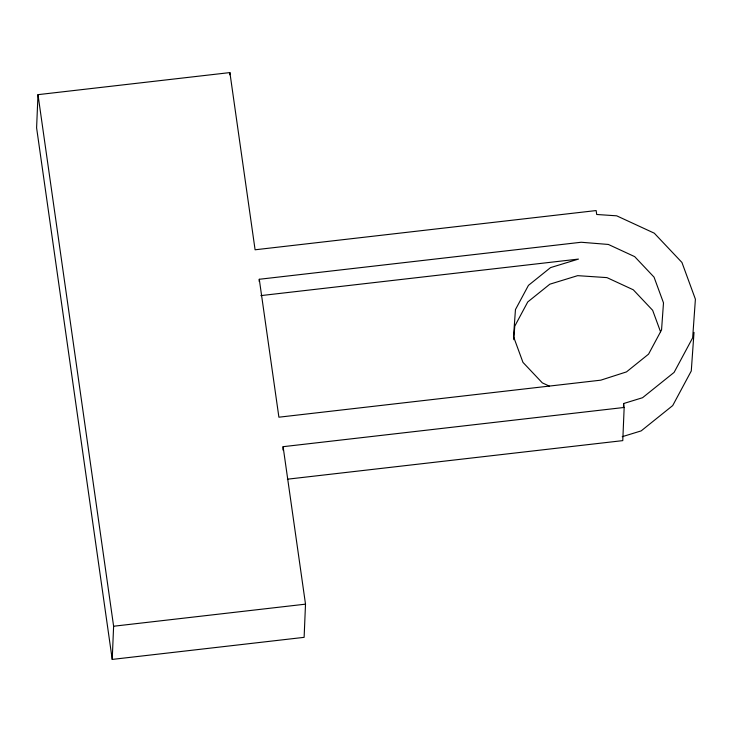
<?xml version="1.0" encoding="UTF-8"?>
<svg xmlns="http://www.w3.org/2000/svg" width="732" height="732" viewBox="0 0 732 732"><rect width="100%" height="100%" fill="white"/><g stroke="black" fill="none" stroke-linecap="round" stroke-linejoin="round"><path stroke-width="1.1" d="M37.991 94.657L36.6 127.844L112.225 659.413L304.119 637.343L305.509 604.156L283.101 446.685L624.167 407.459L623.609 403.533L642.559 397.714L674.099 372.396L692.664 337.809L695.4 299.196L681.94 262.459L654.289 233.188L616.683 215.821L596.708 214.485L596.15 210.56L255.093 249.786L229.885 72.587L37.991 94.657L113.616 626.235L112.225 659.413M229.784 74.801L229.885 72.587M259.192 281.491L259.284 279.276L581.181 242.255L608.365 244.451L634.681 256.63L654.042 277.135L663.494 302.865L661.554 329.922L648.561 354.142L626.491 371.893L600.807 380.164L278.901 417.194L259.284 279.276M282.964 450.006L283.101 446.685M623.463 406.855L623.609 403.533M624.167 407.459L622.776 440.627L287.374 479.204M694.009 332.365L691.273 370.978L672.708 405.574L641.168 430.892L622.218 436.702M513.791 339.685L514.761 326.17L527.754 301.941L549.842 284.19L577.658 275.653L606.974 277.62L633.29 289.799L652.651 310.304L660.529 331.742M260.857 295.609L578.463 259.082L550.537 267.61L528.449 285.361L515.456 309.59L513.516 336.619L522.959 362.367L542.321 382.873L549.421 386.157M113.616 626.235L305.509 604.156"/></g></svg>
